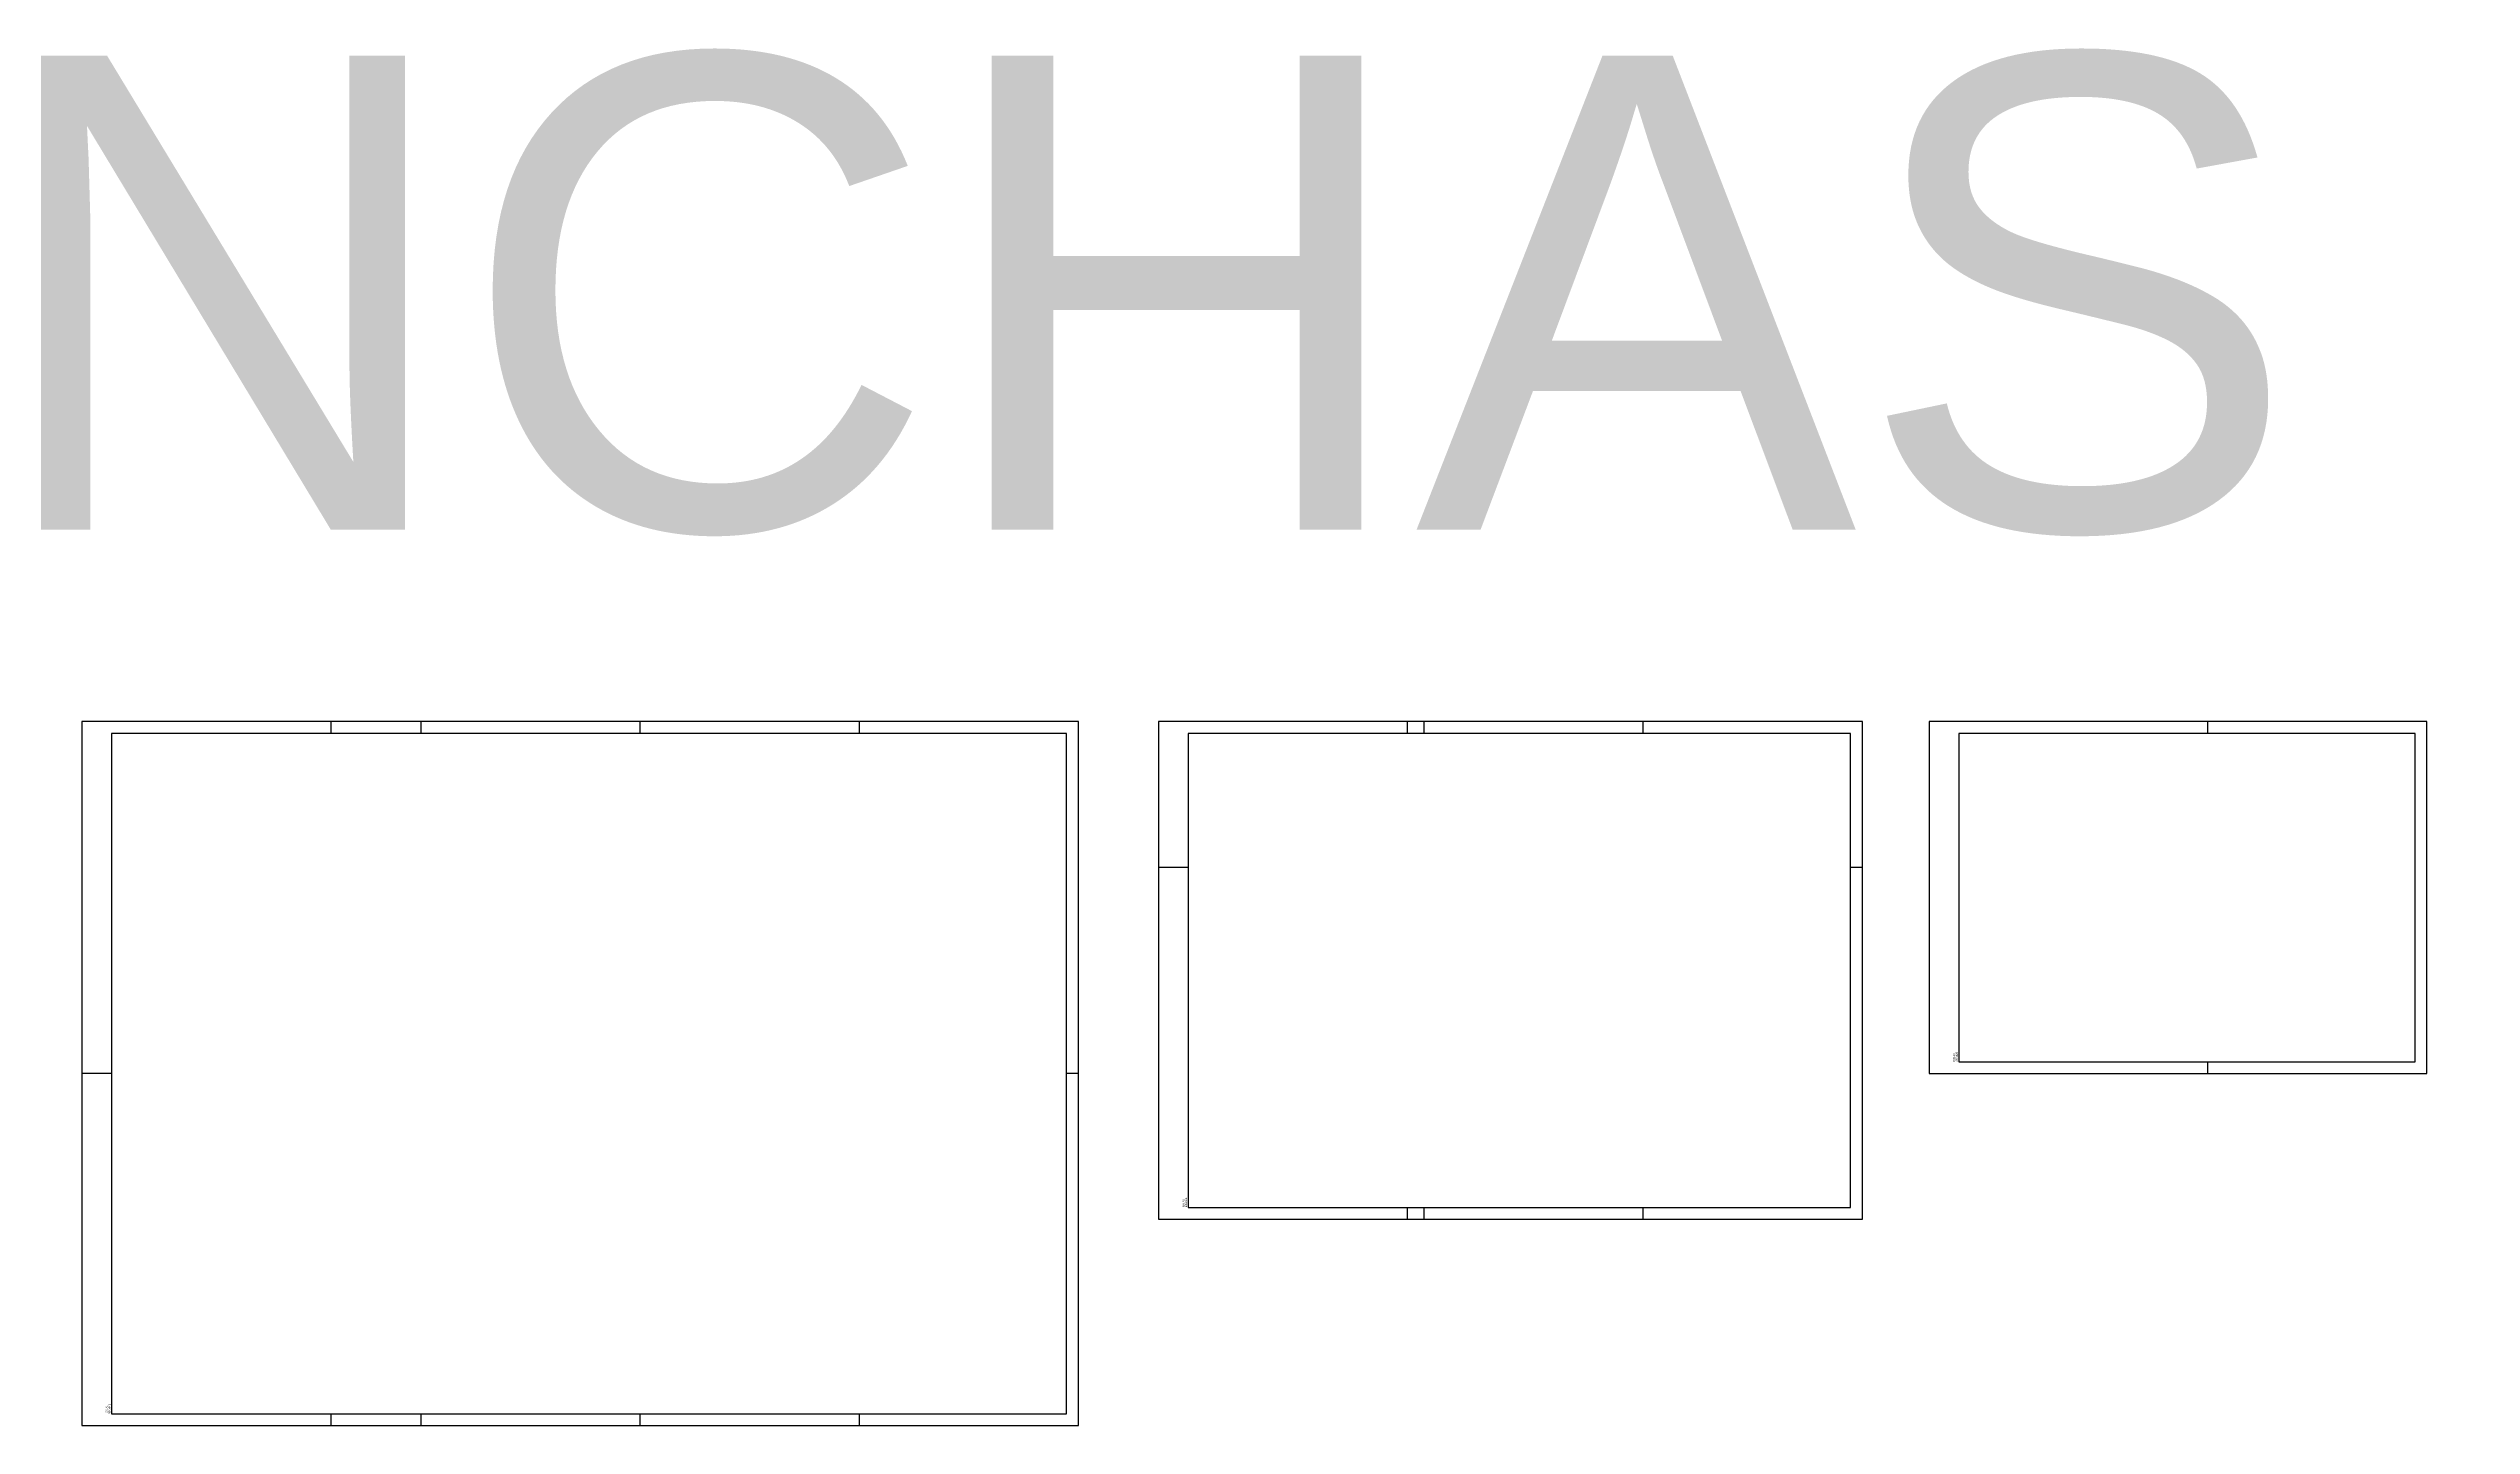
# Model space of a CAD drawing. Header units: millimetres. Extents: x 0 to 687901, y 0 to 346525.
# Drawn here: x 8363 to 13475, y 12887 to 15793 of the extents above; entities that cross this region are included whole.
import ezdxf

# ---------------------------------------------------------------- set-up
doc = ezdxf.new("R2010")
doc.units = ezdxf.units.MM
for name, color, linetype in [('ARQ_Prancha', 7, 'Continuous'), ('ARQ_Prancha lin_grossa', 111, 'Continuous'), ('ARQ_Texto', 7, 'Continuous')]:
    doc.layers.add(name, color=color, linetype=linetype)
doc.styles.add('ARIAL', font='arial.ttf')
doc.styles.add('DES-ROMANS', font='arial.ttf')

msp = doc.modelspace()

# ---------------------------------------------------------------- linework, layer by layer
at = {"layer": 'ARQ_Prancha'}
for p, q in [((8958.3, 14372.4), (8958.3, 14347.4)), ((9148.3, 14372.4), (9148.3, 14347.4)), ((9610.8, 14372.4), (9610.8, 14347.4)), ((10073.3, 14372.4), (10073.3, 14347.4)), ((10535.8, 14372.4), (10510.8, 14372.4)), ((11230, 14347.4), (11230, 14372.4)), ((11265, 14347.4), (11265, 14372.4)), ((11727.5, 14347.4), (11727.5, 14372.4)), ((12190, 14372.4), (12165, 14372.4)), ((12918.2, 14372.4), (12918.2, 14347.4)), ((10767.5, 14064.9), (10705, 14064.9)), ((12190, 14064.9), (12165, 14064.9)), ((12918.2, 13654.9), (12918.2, 13629.9)), ((8495.8, 13629.9), (8433.3, 13629.9)), ((10535.8, 13629.9), (10510.8, 13629.9)), ((11230, 13322.4), (11230, 13347.4)), ((11265, 13322.4), (11265, 13347.4)), ((11727.5, 13322.4), (11727.5, 13347.4)), ((8958.3, 12912.4), (8958.3, 12887.4)), ((9148.3, 12912.4), (9148.3, 12887.4)), ((9610.8, 12912.4), (9610.8, 12887.4)), ((10073.3, 12912.4), (10073.3, 12887.4))]:
    msp.add_line(p, q, dxfattribs=at)
for points in [[(8433.3, 12887.4), (10535.8, 12887.4), (10535.8, 14372.4), (8433.3, 14372.4)], [(10705, 13322.4), (12190, 13322.4), (12190, 14372.4), (10705, 14372.4)], [(12330.7, 13629.9), (13380.7, 13629.9), (13380.7, 14372.4), (12330.7, 14372.4)]]:
    msp.add_lwpolyline(points, close=True, dxfattribs=at)
at = {"layer": 'ARQ_Prancha lin_grossa'}
for points in [[(10510.8, 12912.4), (10510.8, 14347.4), (8495.8, 14347.4), (8495.8, 12912.4), (10510.8, 12912.4)], [(12165, 13347.4), (12165, 14347.4), (10767.5, 14347.4), (10767.5, 13347.4), (12165, 13347.4)], [(13355.7, 13654.9), (13355.7, 14347.4), (12393.2, 14347.4), (12393.2, 13654.9), (13355.7, 13654.9)]]:
    msp.add_lwpolyline(points, close=True, dxfattribs=at)

# ---------------------------------------------------------------- texts
at = {"layer": 'ARQ_Prancha', "style": 'DES-ROMANS'}
for s, p in [('ISO A3', (12384.9, 13655.5)), ('297x420', (12390.6, 13655.5)), ('ISO A2', (10759.2, 13348)), ('420x594', (10764.9, 13348)), ('ISO A1', (8487.5, 12913)), ('594x841', (8493.1, 12913))]:
    msp.add_text(s, height=3.75, rotation=90, dxfattribs=at).set_placement(p)
at = {"layer": 'ARQ_Texto', "style": 'ARIAL'}
msp.add_text('PRANCHAS - ESC: 1:25', height=1000, dxfattribs=at).set_placement((5348.3, 14777.6))

doc.saveas('drawing.dxf')
